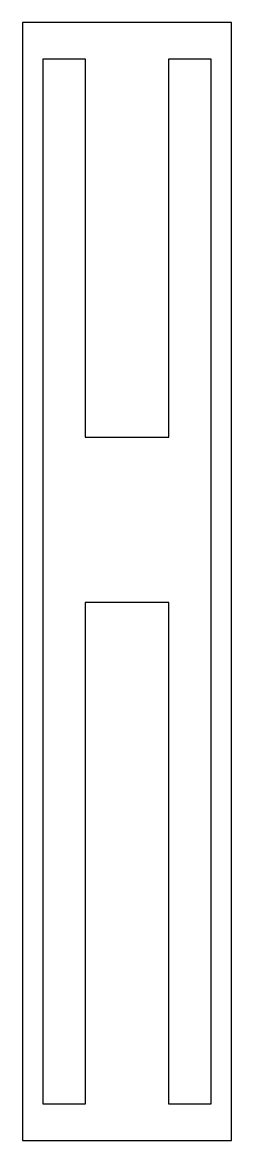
# Model space of a CAD drawing. Extents: x 0 to 20, y 0 to 107.
import ezdxf

# ---------------------------------------------------------------- set-up
doc = ezdxf.new("R2010")
doc.units = 0
doc.layers.add('CUT', color=7, linetype='Continuous')
doc.layers.add('OUTSIDE', color=1, linetype='Continuous')

msp = doc.modelspace()

# ---------------------------------------------------------------- linework, layer by layer
at = {"layer": 'CUT'}
msp.add_lwpolyline([(2, 103.495), (6.0025, 103.495), (6.0025, 67.325), (14.0075, 67.325), (14.0075, 103.495), (18, 103.495), (18, 3.505), (14.0075, 3.505), (14.0075, 51.495), (6.0025, 51.495), (6.0025, 3.505), (2, 3.505)], close=True, dxfattribs=at)
at = {"layer": 'OUTSIDE'}
msp.add_lwpolyline([(0, 0), (20, 0), (20, 107), (0, 107)], close=True, dxfattribs=at)

doc.saveas('drawing.dxf')
